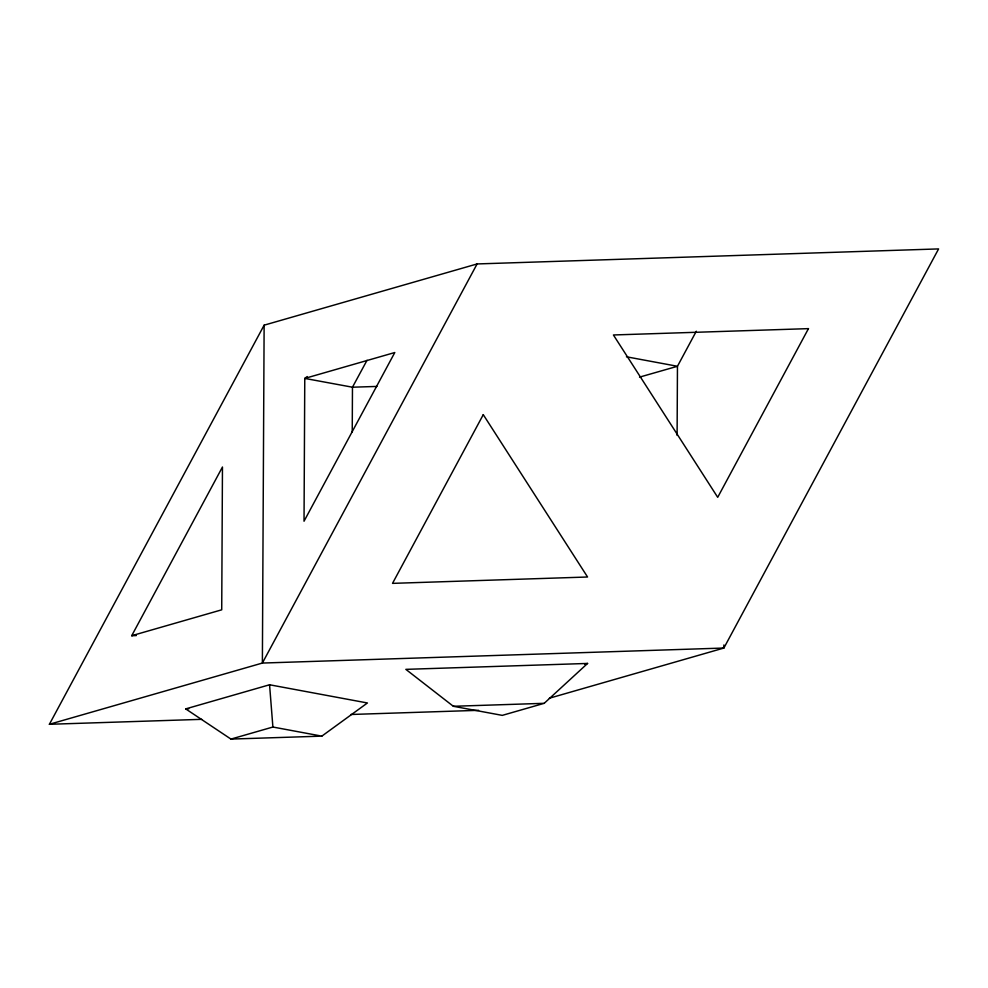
<?xml version="1.0" encoding="UTF-8"?>
<svg xmlns="http://www.w3.org/2000/svg" width="988" height="988" viewBox="0 0 988 988"><rect width="100%" height="100%" fill="white"/><g stroke="black" fill="none" stroke-linecap="round" stroke-linejoin="round"><path stroke-width="1.48" d="M264.129 325.176L262.376 663.059L49.4 724.29L264.129 325.176L477.105 263.944L938.6 248.914L723.871 648.042L549.353 698.22M352.234 431.904L352.469 387.21L367.017 360.299M677.101 435.387L677.459 366.276L696.305 331.239M723.895 644.954L723.871 648.042L262.376 663.059L477.105 263.944M131.713 635.704L222.461 467.015L221.72 609.818L131.713 635.704L136.344 635.556M544.203 703.32L587.576 663.442L405.846 669.358L453.344 706.284L502.275 715.374L544.203 703.32L453.344 706.284M307.219 376.551L304.773 378.416L304.032 521.219L394.792 352.531L304.773 378.416L352.469 387.21L376.922 386.432M321.829 736.134L367.425 702.974L269.563 684.77L185.695 708.89L230.957 739.086L321.829 736.134L272.898 727.032L230.957 739.086M584.637 664.294L587.576 663.442M639.532 377.132L677.459 366.276L626.441 356.791M185.695 708.89L188.77 708.791M49.4 724.29L201.7 719.338M350.913 714.485L478.6 710.323M269.563 684.77L272.898 727.032M483.268 414.664L392.52 583.365L587.564 577.004L483.268 414.664M808.456 328.634L717.708 497.322L613.412 334.969L808.456 328.634"/></g></svg>
